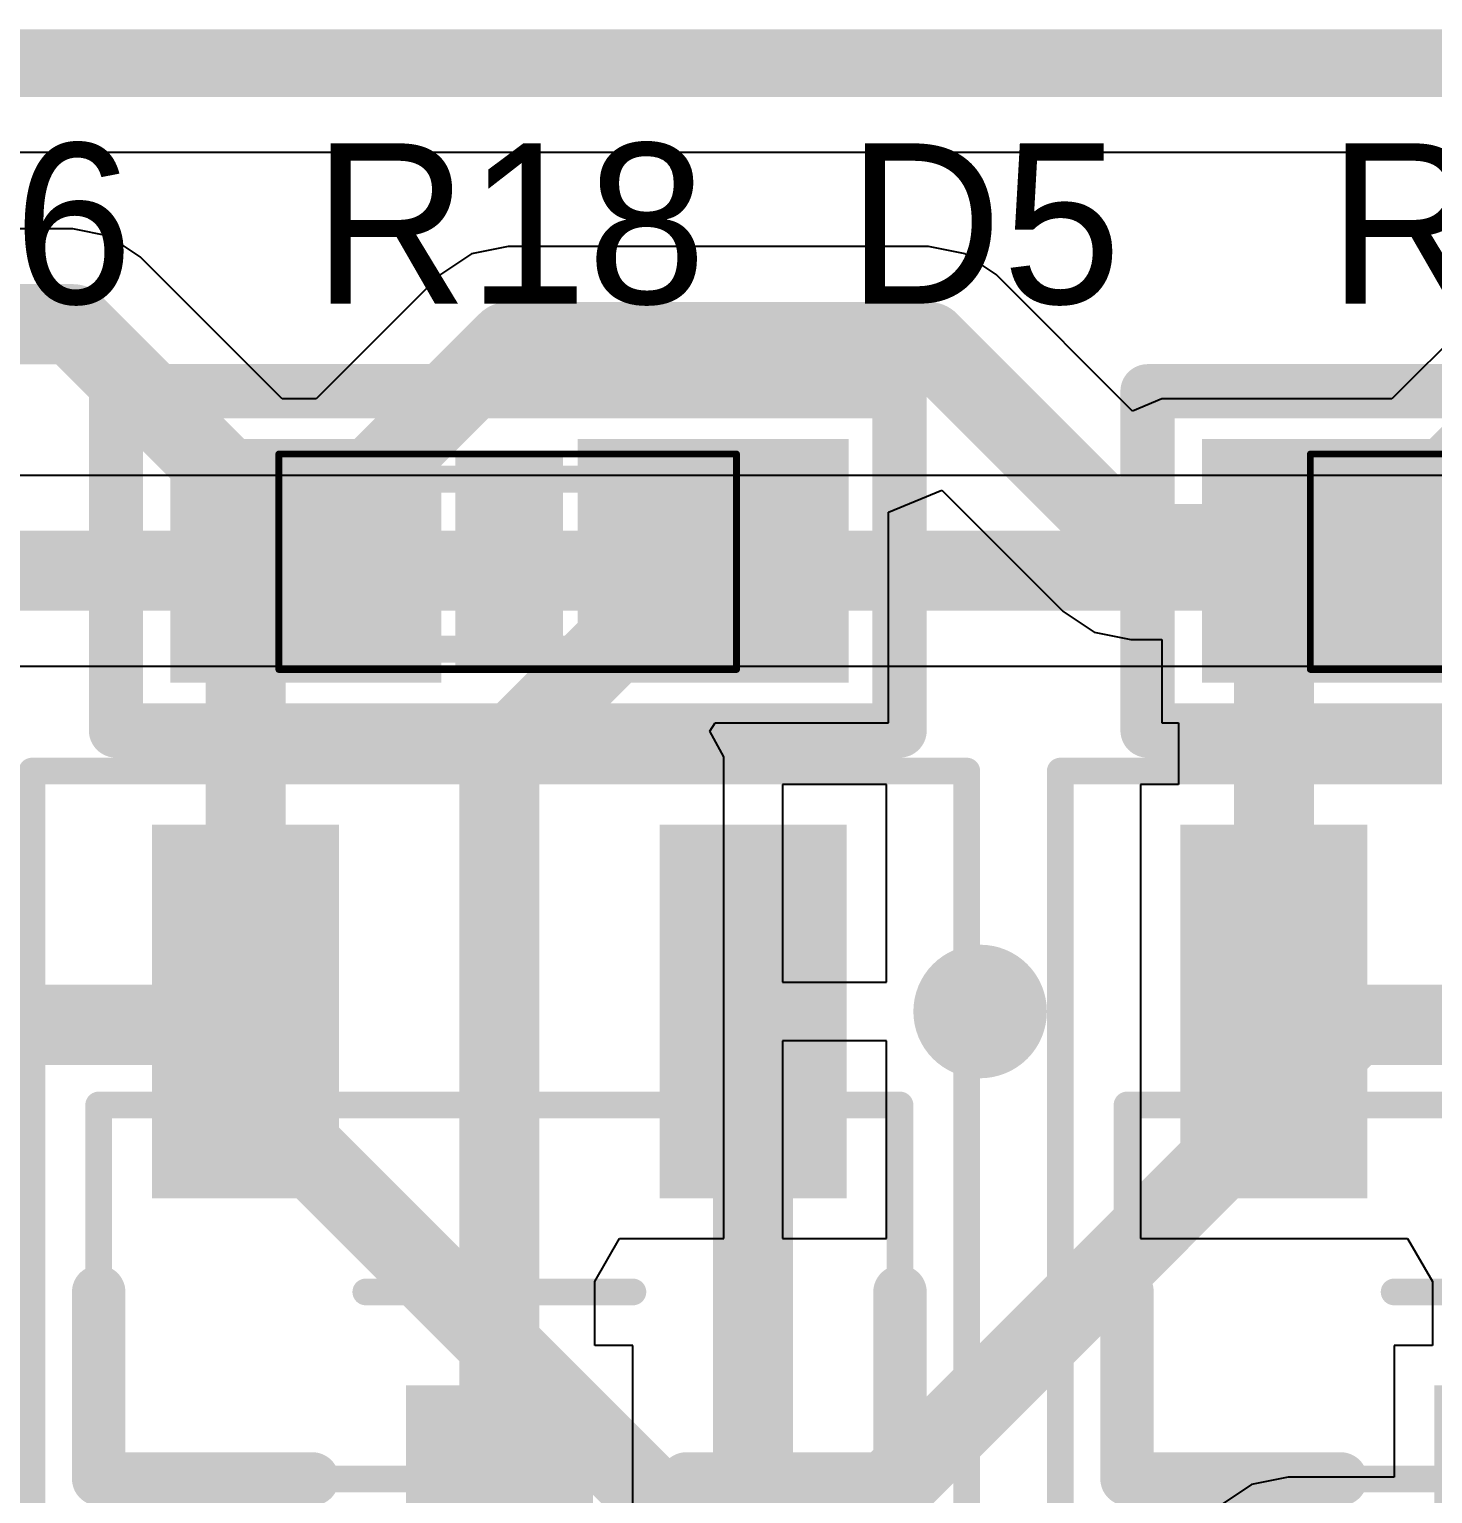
# Model space of a CAD drawing. Header units: millimetres. Extents: x 59 to 152, y 30 to 146.
# Drawn here: x 78.44 to 83.69, y 134.64 to 140.13 of the extents above; entities that cross this region are included whole.
import ezdxf

# ---------------------------------------------------------------- set-up
doc = ezdxf.new("R2010")
doc.units = ezdxf.units.MM
for name, color, linetype in [('BottomLayer', 5, 'Continuous'), ('KeepOutLayer', 6, 'Continuous'), ('Mechanical13', 56, 'Continuous'), ('Mechanical15', 56, 'Continuous'), ('Mechanical16', 56, 'Continuous'), ('Mechanical6', 56, 'Continuous'), ('TopLayer', 1, 'Continuous'), ('TopOverlay', 2, 'Continuous'), ('TopPaste', 8, 'Continuous'), ('TopSolder', 216, 'Continuous')]:
    doc.layers.add(name, color=color, linetype=linetype)

# ---------------------------------------------------------------- blocks, each defined once
blk = doc.blocks.new('SOT23_N_218')
at = {"layer": 'Mechanical13', "const_width": 0.0999998}
for points in [[(-0.7000011399999999, -1.49999954), (-0.7000011399999999, 1.49999954)], [(0.6999985999999999, 1.49999954), (-0.7000011399999999, 1.49999954)], [(0.6999985999999999, -1.49999954), (0.6999985999999999, 1.49999954)], [(0.6999985999999999, -1.49999954), (-0.7000011399999999, -1.49999954)]]:
    blk.add_lwpolyline(points, dxfattribs=at)
at = {"layer": 'Mechanical13', "const_width": 0.0499999}
for points in [[(-0.72499982, 1.49999954, 1), (-0.67500246, 1.49999954, 1)], [(-0.72499982, 1.49999954, 1), (-0.67500246, 1.49999954, 1)], [(0.67499992, 1.49999954, 1), (0.72499728, 1.49999954, 1)], [(0.67499992, 1.49999954, 1), (0.72499728, 1.49999954, 1)], [(-0.72499982, -1.49999954, 1), (-0.67500246, -1.49999954, 1)], [(-0.72499982, -1.49999954, 1), (-0.67500246, -1.49999954, 1)], [(0.67499992, -1.49999954, 1), (0.72499728, -1.49999954, 1)], [(0.67499992, -1.49999954, 1), (0.72499728, -1.49999954, 1)]]:
    blk.add_lwpolyline(points, format="xyb", close=True, dxfattribs=at)
at = {"layer": 'Mechanical15', "const_width": 0.0999998}
for points in [[(-1.95000118, -1.74999904), (-1.95000118, 1.75000158)], [(1.94999864, 1.75000158), (-1.95000118, 1.75000158)], [(1.94999864, -1.74999904), (1.94999864, 1.75000158)], [(0, -0.499999), (0, 0.50000154)], [(0.499999, 0), (-0.50000154, 0)], [(1.94999864, -1.74999904), (-1.95000118, -1.74999904)]]:
    blk.add_lwpolyline(points, dxfattribs=at)
at = {"layer": 'Mechanical15', "const_width": 0.0499999}
for points in [[(-1.97499986, 1.75000158, 1), (-1.9250025, 1.75000158, 1)], [(-1.97499986, 1.75000158, 1), (-1.9250025, 1.75000158, 1)], [(1.92499996, 1.75000158, 1), (1.97499732, 1.75000158, 1)], [(1.92499996, 1.75000158, 1), (1.97499732, 1.75000158, 1)], [(-0.02499868, 0.50000154, 1), (0.02499868, 0.50000154, 1)], [(-0.52500022, 0, 1), (-0.47500286, 0, 1)], [(0.47500032, 0, 1), (0.52499768, 0, 1)], [(-0.02499868, -0.499999, 1), (0.02499868, -0.499999, 1)], [(-1.97499986, -1.74999904, 1), (-1.9250025, -1.74999904, 1)], [(-1.97499986, -1.74999904, 1), (-1.9250025, -1.74999904, 1)], [(1.92499996, -1.74999904, 1), (1.97499732, -1.74999904, 1)], [(1.92499996, -1.74999904, 1), (1.97499732, -1.74999904, 1)]]:
    blk.add_lwpolyline(points, format="xyb", close=True, dxfattribs=at)
at = {"layer": 'TopLayer'}
for points in [[(-0.40000174, 0.6500012399999999), (-0.40000174, 1.25000004), (-1.69999914, 0.6500012399999999), (-1.69999914, 1.25000004)], [(1.69999914, -0.2999994), (1.69999914, 0.2999994), (0.40000174, -0.2999994), (0.40000174, 0.2999994)], [(-0.40000174, -1.2499975), (-0.40000174, -0.6499986999999999), (-1.69999914, -1.2499975), (-1.69999914, -0.6499986999999999)]]:
    blk.add_solid(points, dxfattribs=at)
at = {"layer": 'TopOverlay'}
for points, const_width in [([(-0.9249994199999999, 1.80000148, 1), (-1.17500146, 1.80000148, 1)], 0.2499995), ([(-1.2375007, 1.80000148, 1), (-1.11250222, 1.80000148, 1)], 0.12499848), ([(-0.98749866, 1.80000148, 1), (-0.86250018, 1.80000148, 1)], 0.12499848), ([(-0.0499999, 1.49999954, 1), (0.0499999, 1.49999954, 1)], 0.0999998), ([(0.6499986999999999, 1.49999954, 1), (0.7499985, 1.49999954, 1)], 0.0999998), ([(0.6499986999999999, 1.49999954, 1), (0.7499985, 1.49999954, 1)], 0.0999998), ([(0.6499986999999999, 0.7000011399999999, 1), (0.7499985, 0.7000011399999999, 1)], 0.0999998), ([(0.6499986999999999, -0.6999985999999999, 1), (0.7499985, -0.6999985999999999, 1)], 0.0999998), ([(-0.0499999, -1.49999954, 1), (0.0499999, -1.49999954, 1)], 0.0999998), ([(0.6499986999999999, -1.49999954, 1), (0.7499985, -1.49999954, 1)], 0.0999998), ([(0.6499986999999999, -1.49999954, 1), (0.7499985, -1.49999954, 1)], 0.0999998)]:
    blk.add_lwpolyline(points, format="xyb", close=True, dxfattribs=dict(at, const_width=const_width))
at = {"layer": 'TopOverlay', "const_width": 0.1999996}
for points in [[(0.6999985999999999, 1.49999954), (0, 1.49999954)], [(0.6999985999999999, 0.7000011399999999), (0.6999985999999999, 1.49999954)], [(0.6999985999999999, -1.49999954), (0.6999985999999999, -0.6999985999999999)], [(0.6999985999999999, -1.49999954), (0, -1.49999954)]]:
    blk.add_lwpolyline(points, dxfattribs=at)
at = {"layer": 'TopPaste'}
for points in [[(-0.40000174, 0.6500012399999999), (-0.40000174, 1.25000004), (-1.69999914, 0.6500012399999999), (-1.69999914, 1.25000004)], [(1.69999914, -0.2999994), (1.69999914, 0.2999994), (0.40000174, -0.2999994), (0.40000174, 0.2999994)], [(-0.40000174, -1.2499975), (-0.40000174, -0.6499986999999999), (-1.69999914, -1.2499975), (-1.69999914, -0.6499986999999999)]]:
    blk.add_solid(points, dxfattribs=at)
at = {"layer": 'TopSolder'}
for points in [[(-0.35000184, 0.6000013399999999), (-0.35000184, 1.29999994), (-1.74999904, 0.6000013399999999), (-1.74999904, 1.29999994)], [(1.74999904, -0.3499993), (1.74999904, 0.3499993), (0.35000184, -0.3499993), (0.35000184, 0.3499993)], [(-0.35000184, -1.2999974), (-0.35000184, -0.5999987999999999), (-1.74999904, -1.2999974), (-1.74999904, -0.5999987999999999)]]:
    blk.add_solid(points, dxfattribs=at)
blk = doc.blocks.new('SOT23_N_219')
at = {"layer": 'Mechanical13', "const_width": 0.0999998}
for points in [[(-0.7000011399999999, -1.49999954), (-0.7000011399999999, 1.49999954)], [(0.6999985999999999, 1.49999954), (-0.7000011399999999, 1.49999954)], [(0.6999985999999999, -1.49999954), (0.6999985999999999, 1.49999954)], [(0.6999985999999999, -1.49999954), (-0.7000011399999999, -1.49999954)]]:
    blk.add_lwpolyline(points, dxfattribs=at)
at = {"layer": 'Mechanical13', "const_width": 0.0499999}
for points in [[(-0.72499982, 1.49999954, 1), (-0.67500246, 1.49999954, 1)], [(-0.72499982, 1.49999954, 1), (-0.67500246, 1.49999954, 1)], [(0.67499992, 1.49999954, 1), (0.72499728, 1.49999954, 1)], [(0.67499992, 1.49999954, 1), (0.72499728, 1.49999954, 1)], [(-0.72499982, -1.49999954, 1), (-0.67500246, -1.49999954, 1)], [(-0.72499982, -1.49999954, 1), (-0.67500246, -1.49999954, 1)], [(0.67499992, -1.49999954, 1), (0.72499728, -1.49999954, 1)], [(0.67499992, -1.49999954, 1), (0.72499728, -1.49999954, 1)]]:
    blk.add_lwpolyline(points, format="xyb", close=True, dxfattribs=at)
at = {"layer": 'Mechanical15', "const_width": 0.0999998}
for points in [[(-1.95000118, -1.74999904), (-1.95000118, 1.75000158)], [(1.94999864, 1.75000158), (-1.95000118, 1.75000158)], [(1.94999864, -1.74999904), (1.94999864, 1.75000158)], [(0, -0.499999), (0, 0.50000154)], [(0.499999, 0), (-0.50000154, 0)], [(1.94999864, -1.74999904), (-1.95000118, -1.74999904)]]:
    blk.add_lwpolyline(points, dxfattribs=at)
at = {"layer": 'Mechanical15', "const_width": 0.0499999}
for points in [[(-1.97499986, 1.75000158, 1), (-1.9250025, 1.75000158, 1)], [(-1.97499986, 1.75000158, 1), (-1.9250025, 1.75000158, 1)], [(1.92499996, 1.75000158, 1), (1.97499732, 1.75000158, 1)], [(1.92499996, 1.75000158, 1), (1.97499732, 1.75000158, 1)], [(-0.02499868, 0.50000154, 1), (0.02499868, 0.50000154, 1)], [(-0.52500022, 0, 1), (-0.47500286, 0, 1)], [(0.47500032, 0, 1), (0.52499768, 0, 1)], [(-0.02499868, -0.499999, 1), (0.02499868, -0.499999, 1)], [(-1.97499986, -1.74999904, 1), (-1.9250025, -1.74999904, 1)], [(-1.97499986, -1.74999904, 1), (-1.9250025, -1.74999904, 1)], [(1.92499996, -1.74999904, 1), (1.97499732, -1.74999904, 1)], [(1.92499996, -1.74999904, 1), (1.97499732, -1.74999904, 1)]]:
    blk.add_lwpolyline(points, format="xyb", close=True, dxfattribs=at)
at = {"layer": 'TopLayer'}
for points in [[(-0.40000174, 0.6500012399999999), (-0.40000174, 1.25000004), (-1.69999914, 0.6500012399999999), (-1.69999914, 1.25000004)], [(1.69999914, -0.2999994), (1.69999914, 0.2999994), (0.40000174, -0.2999994), (0.40000174, 0.2999994)], [(-0.40000174, -1.2499975), (-0.40000174, -0.6499986999999999), (-1.69999914, -1.2499975), (-1.69999914, -0.6499986999999999)]]:
    blk.add_solid(points, dxfattribs=at)
at = {"layer": 'TopOverlay'}
for points, const_width in [([(-0.9249994199999999, 1.80000148, 1), (-1.17500146, 1.80000148, 1)], 0.2499995), ([(-1.2375007, 1.80000148, 1), (-1.11250222, 1.80000148, 1)], 0.12499848), ([(-0.98749866, 1.80000148, 1), (-0.86250018, 1.80000148, 1)], 0.12499848), ([(-0.0499999, 1.49999954, 1), (0.0499999, 1.49999954, 1)], 0.0999998), ([(0.6499986999999999, 1.49999954, 1), (0.7499985, 1.49999954, 1)], 0.0999998), ([(0.6499986999999999, 1.49999954, 1), (0.7499985, 1.49999954, 1)], 0.0999998), ([(0.6499986999999999, 0.7000011399999999, 1), (0.7499985, 0.7000011399999999, 1)], 0.0999998), ([(0.6499986999999999, -0.6999985999999999, 1), (0.7499985, -0.6999985999999999, 1)], 0.0999998), ([(-0.0499999, -1.49999954, 1), (0.0499999, -1.49999954, 1)], 0.0999998), ([(0.6499986999999999, -1.49999954, 1), (0.7499985, -1.49999954, 1)], 0.0999998), ([(0.6499986999999999, -1.49999954, 1), (0.7499985, -1.49999954, 1)], 0.0999998)]:
    blk.add_lwpolyline(points, format="xyb", close=True, dxfattribs=dict(at, const_width=const_width))
at = {"layer": 'TopOverlay', "const_width": 0.1999996}
for points in [[(0.6999985999999999, 1.49999954), (0, 1.49999954)], [(0.6999985999999999, 0.7000011399999999), (0.6999985999999999, 1.49999954)], [(0.6999985999999999, -1.49999954), (0.6999985999999999, -0.6999985999999999)], [(0.6999985999999999, -1.49999954), (0, -1.49999954)]]:
    blk.add_lwpolyline(points, dxfattribs=at)
at = {"layer": 'TopPaste'}
for points in [[(-0.40000174, 0.6500012399999999), (-0.40000174, 1.25000004), (-1.69999914, 0.6500012399999999), (-1.69999914, 1.25000004)], [(1.69999914, -0.2999994), (1.69999914, 0.2999994), (0.40000174, -0.2999994), (0.40000174, 0.2999994)], [(-0.40000174, -1.2499975), (-0.40000174, -0.6499986999999999), (-1.69999914, -1.2499975), (-1.69999914, -0.6499986999999999)]]:
    blk.add_solid(points, dxfattribs=at)
at = {"layer": 'TopSolder'}
for points in [[(-0.35000184, 0.6000013399999999), (-0.35000184, 1.29999994), (-1.74999904, 0.6000013399999999), (-1.74999904, 1.29999994)], [(1.74999904, -0.3499993), (1.74999904, 0.3499993), (0.35000184, -0.3499993), (0.35000184, 0.3499993)], [(-0.35000184, -1.2999974), (-0.35000184, -0.5999987999999999), (-1.74999904, -1.2999974), (-1.74999904, -0.5999987999999999)]]:
    blk.add_solid(points, dxfattribs=at)
blk = doc.blocks.new('R0603_269')
at = {"layer": 'Mechanical16'}
for points, const_width in [([(-0.85000084, 0.4064), (-0.85000084, -0.3999992)], 0.0254), ([(0.8635999999999999, 0.4064), (-0.85000084, 0.4064)], 0.0254), ([(0.8635999999999999, 0.4064), (0.8635999999999999, -0.3999992)], 0.0254), ([(0.4572, 0.3302), (-0.43200066, 0.3302)], 0.1016), ([(0.4572, -0.30599888), (-0.43200066, -0.30599888)], 0.1016), ([(0.8635999999999999, -0.3999992), (-0.85000084, -0.3999992)], 0.0254)]:
    blk.add_lwpolyline(points, dxfattribs=dict(at, const_width=const_width))
for points, const_width in [([(-0.85635084, 0.4064, 1), (-0.8436508399999999, 0.4064, 1)], 0.0127), ([(-0.85635084, 0.4064, 1), (-0.8436508399999999, 0.4064, 1)], 0.0127), ([(0.85725, 0.4064, 1), (0.86995, 0.4064, 1)], 0.0127), ([(0.85725, 0.4064, 1), (0.86995, 0.4064, 1)], 0.0127), ([(-0.45740066, 0.3302, 1), (-0.40660066, 0.3302, 1)], 0.0508), ([(0.4318, 0.3302, 1), (0.4826, 0.3302, 1)], 0.0508), ([(-0.45740066, -0.30599888, 1), (-0.40660066, -0.30599888, 1)], 0.0508), ([(0.4318, -0.30599888, 1), (0.4826, -0.30599888, 1)], 0.0508), ([(-0.85635084, -0.3999992, 1), (-0.8436508399999999, -0.3999992, 1)], 0.0127), ([(-0.85635084, -0.3999992, 1), (-0.8436508399999999, -0.3999992, 1)], 0.0127), ([(0.85725, -0.3999992, 1), (0.86995, -0.3999992, 1)], 0.0127), ([(0.85725, -0.3999992, 1), (0.86995, -0.3999992, 1)], 0.0127)]:
    blk.add_lwpolyline(points, format="xyb", close=True, dxfattribs=dict(at, const_width=const_width))
for points in [[(-0.8382025399999999, -0.39999666), (-0.43180254, -0.39999666), (-0.8382025399999999, 0.40640254), (-0.43180254, 0.40640254)], [(0.43179746, -0.39999666), (0.83819746, -0.39999666), (0.43179746, 0.40640254), (0.83819746, 0.40640254)]]:
    blk.add_solid(points, dxfattribs=at)
at = {"layer": 'Mechanical6'}
blk.add_solid([(-0.19989292, -0.40010842), (0.20320508, -0.40010842), (-0.19989292, 0.40639238), (0.20320508, 0.40639238)], dxfattribs=at)
at = {"layer": 'TopLayer'}
for points in [[(-1.2192, -0.4064), (-0.3048, -0.4064), (-1.2192, 0.4064), (-0.3048, 0.4064)], [(0.3048, -0.4064), (1.2192, -0.4064), (0.3048, 0.4064), (1.2192, 0.4064)]]:
    blk.add_solid(points, dxfattribs=at)
at = {"layer": 'TopOverlay', "const_width": 0.2032}
for points in [[(-1.4605, 0.635), (-1.4605, -0.635)], [(1.4732, 0.635), (-1.4605, 0.635)], [(1.4732, 0.635), (1.4732, -0.635)], [(1.4732, -0.635), (-1.4605, -0.635)]]:
    blk.add_lwpolyline(points, dxfattribs=at)
at = {"layer": 'TopOverlay', "const_width": 0.1016}
for points in [[(-1.5113, 0.635, 1), (-1.4097, 0.635, 1)], [(-1.5113, 0.635, 1), (-1.4097, 0.635, 1)], [(1.4224, 0.635, 1), (1.524, 0.635, 1)], [(1.4224, 0.635, 1), (1.524, 0.635, 1)], [(-1.5113, -0.635, 1), (-1.4097, -0.635, 1)], [(-1.5113, -0.635, 1), (-1.4097, -0.635, 1)], [(1.4224, -0.635, 1), (1.524, -0.635, 1)], [(1.4224, -0.635, 1), (1.524, -0.635, 1)]]:
    blk.add_lwpolyline(points, format="xyb", close=True, dxfattribs=at)
at = {"layer": 'TopPaste'}
for points in [[(-1.2192, -0.4064), (-0.3048, -0.4064), (-1.2192, 0.4064), (-0.3048, 0.4064)], [(0.3048, -0.4064), (1.2192, -0.4064), (0.3048, 0.4064), (1.2192, 0.4064)]]:
    blk.add_solid(points, dxfattribs=at)
at = {"layer": 'TopSolder'}
for points in [[(-1.2691999, -0.4563999), (-0.2548001, -0.4563999), (-1.2691999, 0.4563999), (-0.2548001, 0.4563999)], [(0.2548001, -0.4563999), (1.2691999, -0.4563999), (0.2548001, 0.4563999), (1.2691999, 0.4563999)]]:
    blk.add_solid(points, dxfattribs=at)
blk = doc.blocks.new('R0603_270')
at = {"layer": 'Mechanical16'}
for points, const_width in [([(-0.85000084, 0.4064), (-0.85000084, -0.3999992)], 0.0254), ([(0.8635999999999999, 0.4064), (-0.85000084, 0.4064)], 0.0254), ([(0.8635999999999999, 0.4064), (0.8635999999999999, -0.3999992)], 0.0254), ([(0.4572, 0.3302), (-0.43200066, 0.3302)], 0.1016), ([(0.4572, -0.30599888), (-0.43200066, -0.30599888)], 0.1016), ([(0.8635999999999999, -0.3999992), (-0.85000084, -0.3999992)], 0.0254)]:
    blk.add_lwpolyline(points, dxfattribs=dict(at, const_width=const_width))
for points, const_width in [([(-0.85635084, 0.4064, 1), (-0.8436508399999999, 0.4064, 1)], 0.0127), ([(-0.85635084, 0.4064, 1), (-0.8436508399999999, 0.4064, 1)], 0.0127), ([(0.85725, 0.4064, 1), (0.86995, 0.4064, 1)], 0.0127), ([(0.85725, 0.4064, 1), (0.86995, 0.4064, 1)], 0.0127), ([(-0.45740066, 0.3302, 1), (-0.40660066, 0.3302, 1)], 0.0508), ([(0.4318, 0.3302, 1), (0.4826, 0.3302, 1)], 0.0508), ([(-0.45740066, -0.30599888, 1), (-0.40660066, -0.30599888, 1)], 0.0508), ([(0.4318, -0.30599888, 1), (0.4826, -0.30599888, 1)], 0.0508), ([(-0.85635084, -0.3999992, 1), (-0.8436508399999999, -0.3999992, 1)], 0.0127), ([(-0.85635084, -0.3999992, 1), (-0.8436508399999999, -0.3999992, 1)], 0.0127), ([(0.85725, -0.3999992, 1), (0.86995, -0.3999992, 1)], 0.0127), ([(0.85725, -0.3999992, 1), (0.86995, -0.3999992, 1)], 0.0127)]:
    blk.add_lwpolyline(points, format="xyb", close=True, dxfattribs=dict(at, const_width=const_width))
for points in [[(-0.83824064, -0.3999992), (-0.43184064, -0.3999992), (-0.83824064, 0.4064), (-0.43184064, 0.4064)], [(0.43175936, -0.3999992), (0.8381593599999999, -0.3999992), (0.43175936, 0.4064), (0.8381593599999999, 0.4064)]]:
    blk.add_solid(points, dxfattribs=at)
at = {"layer": 'Mechanical6'}
blk.add_solid([(-0.19989292, -0.40010842), (0.20320508, -0.40010842), (-0.19989292, 0.40639238), (0.20320508, 0.40639238)], dxfattribs=at)
at = {"layer": 'TopLayer'}
for points in [[(-1.2192, -0.4064), (-0.3048, -0.4064), (-1.2192, 0.4064), (-0.3048, 0.4064)], [(0.3048, -0.4064), (1.2192, -0.4064), (0.3048, 0.4064), (1.2192, 0.4064)]]:
    blk.add_solid(points, dxfattribs=at)
at = {"layer": 'TopOverlay', "const_width": 0.2032}
for points in [[(-1.4605, 0.635), (-1.4605, -0.635)], [(1.4732, 0.635), (-1.4605, 0.635)], [(1.4732, 0.635), (1.4732, -0.635)], [(1.4732, -0.635), (-1.4605, -0.635)]]:
    blk.add_lwpolyline(points, dxfattribs=at)
at = {"layer": 'TopOverlay', "const_width": 0.1016}
for points in [[(-1.5113, 0.635, 1), (-1.4097, 0.635, 1)], [(-1.5113, 0.635, 1), (-1.4097, 0.635, 1)], [(1.4224, 0.635, 1), (1.524, 0.635, 1)], [(1.4224, 0.635, 1), (1.524, 0.635, 1)], [(-1.5113, -0.635, 1), (-1.4097, -0.635, 1)], [(-1.5113, -0.635, 1), (-1.4097, -0.635, 1)], [(1.4224, -0.635, 1), (1.524, -0.635, 1)], [(1.4224, -0.635, 1), (1.524, -0.635, 1)]]:
    blk.add_lwpolyline(points, format="xyb", close=True, dxfattribs=at)
at = {"layer": 'TopPaste'}
for points in [[(-1.2192, -0.4064), (-0.3048, -0.4064), (-1.2192, 0.4064), (-0.3048, 0.4064)], [(0.3048, -0.4064), (1.2192, -0.4064), (0.3048, 0.4064), (1.2192, 0.4064)]]:
    blk.add_solid(points, dxfattribs=at)
at = {"layer": 'TopSolder'}
for points in [[(-1.2691999, -0.4563999), (-0.2548001, -0.4563999), (-1.2691999, 0.4563999), (-0.2548001, 0.4563999)], [(0.2548001, -0.4563999), (1.2691999, -0.4563999), (0.2548001, 0.4563999), (1.2691999, 0.4563999)]]:
    blk.add_solid(points, dxfattribs=at)

msp = doc.modelspace()

# ---------------------------------------------------------------- linework, layer by layer
at = {"layer": 'BottomLayer'}
for p, q in [((70.90000044, 139.66661932), (128.03337868, 139.66661932)), ((85.93710016, 138.45685796), (72.70000191999999, 138.45685796)), ((72.84781722, 137.74314336), (85.93710016, 137.74314336))]:
    msp.add_line(p, q, dxfattribs=at)
at = {"layer": 'BottomLayer', "const_width": 0.2999994}
for points in [[(72.70000191999999, 138.10000066), (86.30000011999999, 138.10000066)], [(76.3999996, 136.40000152), (78.99999948, 136.40000152)], [(78.99999948, 136.40000152), (81.20000016, 134.20000084)], [(81.20000016, 134.20000084), (83.3999983, 136.39999898)], [(83.3999983, 136.39999898), (86.10000052, 136.39999898)]]:
    msp.add_lwpolyline(points, dxfattribs=at)
at = {"layer": 'BottomLayer', "const_width": 0.1499997}
for points in [[(78.9250009, 136.40000152, 1), (79.07499806, 136.40000152, 1)], [(78.9250009, 136.40000152, 1), (79.07499806, 136.40000152, 1)], [(83.32499972, 136.39999898, 1), (83.47499687999999, 136.39999898, 1)], [(83.32499972, 136.39999898, 1), (83.47499687999999, 136.39999898, 1)]]:
    msp.add_lwpolyline(points, format="xyb", close=True, dxfattribs=at)
at = {"layer": 'KeepOutLayer', "const_width": 0.254}
msp.add_lwpolyline([(59.9999816, 140.0000248), (140.0000248, 140.0000248)], dxfattribs=at)
at = {"layer": 'TopLayer'}
for p, q in [((70.90000044, 139.66661932), (128.03337868, 139.66661932)), ((78.60000027999999, 139.3798838), (76.45827736, 139.3798838)), ((78.73656337999999, 139.3527185), (78.60000027999999, 139.3798838)), ((78.85233658, 139.2753628), (78.73656337999999, 139.3527185)), ((80.22965158, 139.31325706), (80.09308847999999, 139.28609176)), ((81.80445157999999, 139.31325706), (80.22965158, 139.31325706)), ((81.94101468, 139.28609176), (81.80445157999999, 139.31325706)), ((79.38444372, 138.74325566), (78.85233658, 139.2753628)), ((80.09308847999999, 139.28609176), (79.97731528, 139.20873606)), ((82.05678788, 139.20873606), (81.94101468, 139.28609176)), ((79.97731528, 139.20873606), (79.51183488, 138.74325566)), ((82.56789683999999, 138.6976271), (82.05678788, 139.20873606)), ((83.94766294, 139.15233536), (83.53858324, 138.74325566)), ((79.51183488, 138.74325566), (79.38444372, 138.74325566)), ((82.67805664, 138.7432582), (82.56789683999999, 138.6976271)), ((82.67805664, 138.74325566), (82.67805664, 138.7432582)), ((83.53858324, 138.74325566), (82.67805664, 138.74325566)), ((81.65445188, 138.31888262), (81.85445148, 138.40172726)), ((81.85445148, 138.40172726), (82.30851458, 137.94766416)), ((81.65445188, 137.53045646), (81.65445188, 138.31888262)), ((82.30851458, 137.94766416), (82.42428778, 137.87030846)), ((82.42428778, 137.87030846), (82.56085087999999, 137.84314316)), ((82.56085087999999, 137.84314316), (82.6780541, 137.84314316)), ((82.6780541, 137.84314316), (82.6780541, 137.53045646)), ((80.98543873999999, 137.49999932), (81.00578922, 137.53045646)), ((81.03725727999999, 137.40305514), (80.98543873999999, 137.49999932)), ((81.00578922, 137.53045646), (81.65445188, 137.53045646)), ((82.6780541, 137.53045646), (82.74040094, 137.53045646)), ((82.74040094, 137.53045646), (82.74040094, 137.29999972)), ((81.03725727999999, 136.45000142), (81.03725727999999, 137.40305514)), ((81.64725605999999, 137.29999972), (81.25725684, 137.29999972)), ((81.25725684, 137.29999972), (81.25725684, 136.5600012)), ((81.64725605999999, 136.5600012), (81.64725605999999, 137.29999972)), ((82.74040094, 137.29999972), (82.59725924, 137.29999972)), ((82.59725924, 137.29999972), (82.59725924, 135.60000312)), ((81.25725684, 136.5600012), (81.64725605999999, 136.5600012)), ((81.03725727999999, 135.60000312), (81.03725727999999, 136.45000142)), ((81.64725605999999, 136.34000164), (81.25725684, 136.34000164)), ((81.25725684, 136.34000164), (81.25725684, 135.60000312)), ((81.64725605999999, 135.60000312), (81.64725605999999, 136.34000164)), ((80.55411371999999, 135.43858358), (80.6472606, 135.60000058)), ((80.6472606, 135.60000058), (80.75411586, 135.60000312)), ((80.75411586, 135.60000312), (81.03725727999999, 135.60000312)), ((81.25725684, 135.60000312), (81.64725605999999, 135.60000312)), ((82.59725924, 135.60000312), (83.5972547, 135.60000312)), ((83.5972547, 135.60000312), (83.69039903999999, 135.43858358)), ((80.55411371999999, 135.19999884), (80.55411371999999, 135.43858358)), ((83.69039903999999, 135.43858358), (83.69039903999999, 135.19999884)), ((80.69725541999999, 135.19999884), (80.55411371999999, 135.19999884)), ((80.69725541999999, 133.50000224), (80.69725541999999, 135.19999884)), ((83.69039903999999, 135.19999884), (83.54725734, 135.19999884)), ((83.54725734, 135.19999884), (83.54725734, 134.70685784)), ((83.14999879999999, 134.70685784), (83.0134357, 134.67969254)), ((83.54725734, 134.70685784), (83.14999879999999, 134.70685784)), ((83.0134357, 134.67969254), (82.90680142, 134.608443))]:
    msp.add_line(p, q, dxfattribs=at)
at = {"layer": 'TopLayer', "const_width": 0.2999994}
for points in [[(76.45827736, 139.0230265), (78.60000027999999, 139.0230265)], [(78.60000027999999, 139.0230265), (79.42302631999999, 138.20000046)], [(79.47325228, 138.20000046), (80.22965158, 138.95639976)], [(80.22965158, 138.95639976), (81.80445157999999, 138.95639976)], [(81.80445157999999, 138.95639976), (82.56085087999999, 138.20000046)], [(83.43685624, 138.13685606), (84.19999924, 138.89999906)], [(79.24725832, 137.9740065), (79.47325228, 138.20000046)], [(79.42302631999999, 138.20000046), (79.47325228, 138.20000046)], [(80.19725642, 137.4000046), (80.99725228, 138.20000046)], [(82.56085087999999, 138.20000046), (83.3352537, 138.20000046)], [(83.09725824, 137.962005), (83.3352537, 138.20000046)], [(83.3352537, 138.13685606), (83.43685624, 138.13685606)], [(79.24725832, 136.45000142), (79.24725832, 137.9740065)], [(83.09725824, 136.45000142), (83.09725824, 137.962005)], [(80.19725642, 134.35000054), (80.19725642, 137.4000046)], [(81.14725706, 132.85115162), (81.14725706, 136.45000142)]]:
    msp.add_lwpolyline(points, dxfattribs=at)
at = {"layer": 'TopLayer', "const_width": 0.1499997}
for points in [[(78.52500169999999, 139.0230265, 1), (78.67499886, 139.0230265, 1)], [(78.52500169999999, 139.0230265, 1), (78.67499886, 139.0230265, 1)], [(80.154653, 138.95639976, 1), (80.30465016, 138.95639976, 1)], [(80.154653, 138.95639976, 1), (80.30465016, 138.95639976, 1)], [(81.72945299999999, 138.95639976, 1), (81.87945015999999, 138.95639976, 1)], [(81.72945299999999, 138.95639976, 1), (81.87945015999999, 138.95639976, 1)], [(79.34802773999999, 138.20000046, 1), (79.49802489999999, 138.20000046, 1)], [(79.34802773999999, 138.20000046, 1), (79.49802489999999, 138.20000046, 1)], [(79.3982537, 138.20000046, 1), (79.54825086, 138.20000046, 1)], [(79.3982537, 138.20000046, 1), (79.54825086, 138.20000046, 1)], [(79.3982537, 138.20000046, 1), (79.54825086, 138.20000046, 1)], [(80.9222537, 138.20000046, 1), (81.07225086, 138.20000046, 1)], [(82.48585229999999, 138.20000046, 1), (82.63584945999999, 138.20000046, 1)], [(82.48585229999999, 138.20000046, 1), (82.63584945999999, 138.20000046, 1)], [(83.26025512, 138.20000046, 1), (83.41025228, 138.20000046, 1)], [(83.26025512, 138.20000046, 1), (83.41025228, 138.20000046, 1)], [(83.26025512, 138.13685606, 1), (83.41025228, 138.13685606, 1)], [(83.36185766, 138.13685606, 1), (83.51185482, 138.13685606, 1)], [(83.36185766, 138.13685606, 1), (83.51185482, 138.13685606, 1)], [(79.17225974, 137.9740065, 1), (79.3222569, 137.9740065, 1)], [(79.17225974, 137.9740065, 1), (79.3222569, 137.9740065, 1)], [(83.02225965999999, 137.962005, 1), (83.17225682, 137.962005, 1)], [(83.02225965999999, 137.962005, 1), (83.17225682, 137.962005, 1)], [(80.12225783999999, 137.4000046, 1), (80.272255, 137.4000046, 1)], [(80.12225783999999, 137.4000046, 1), (80.272255, 137.4000046, 1)], [(79.17225974, 136.45000142, 1), (79.3222569, 136.45000142, 1)], [(81.07225848, 136.45000142, 1), (81.22225564, 136.45000142, 1)], [(83.02225965999999, 136.45000142, 1), (83.17225682, 136.45000142, 1)]]:
    msp.add_lwpolyline(points, format="xyb", close=True, dxfattribs=at)

# ---------------------------------------------------------------- block references
for name, p, rotation in [('R0603_270', (80.23525228, 138.13685606), 180), ('R0603_269', (84.0972537, 138.13685606), 180), ('SOT23_N_219', (80.19725642, 135.40000098), 270), ('SOT23_N_218', (84.04725633999999, 135.40000098), 270)]:
    msp.add_blockref(name, p, dxfattribs=dict(rotation=rotation))

# ---------------------------------------------------------------- texts
at = {"layer": 'TopOverlay'}
for s, p in [('D6', (77.79999934, 139.1000012)), ('R18', (79.50000102, 139.1000012)), ('D5', (81.49999955999999, 139.1000012)), ('R17', (83.30000104, 139.1000012))]:
    msp.add_text(s, height=0.5999987999999999, dxfattribs=at).set_placement(p)

doc.saveas('drawing.dxf')
